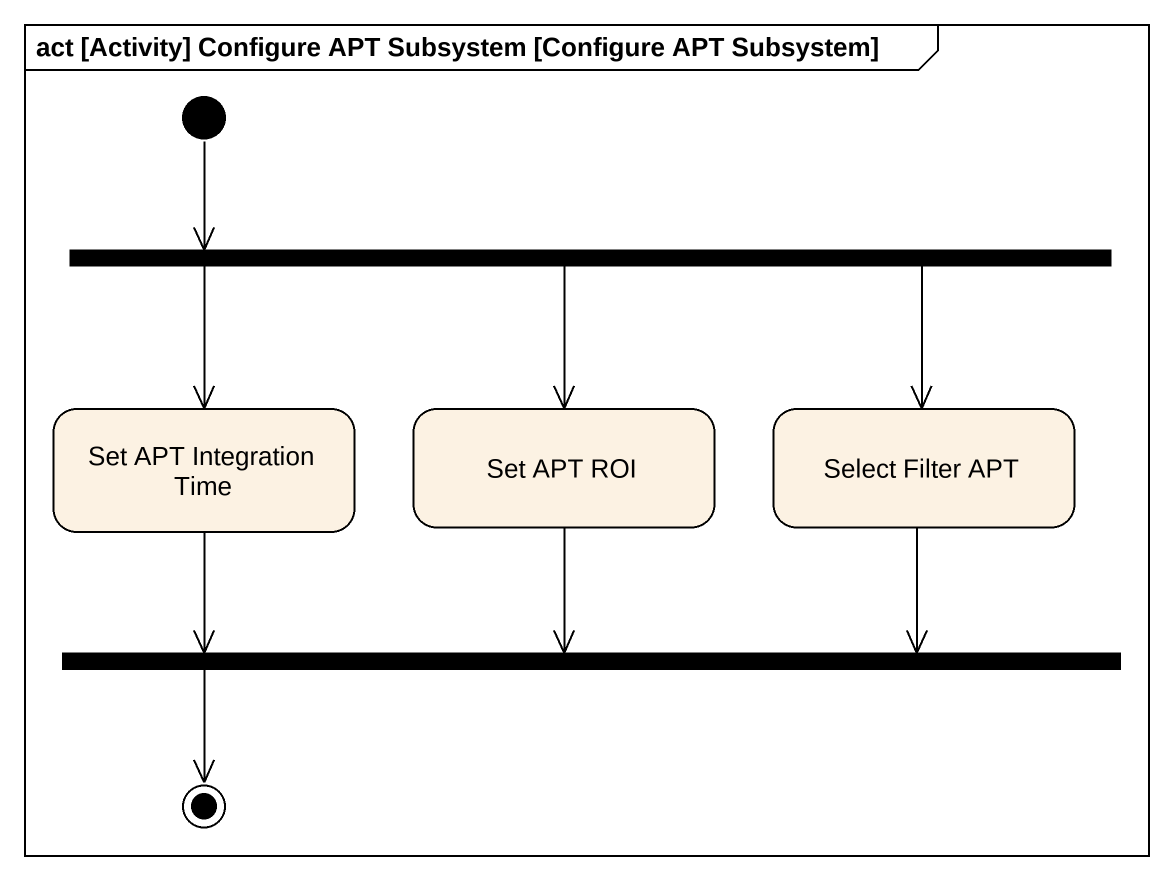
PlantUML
@startuml
mainframe act [Activity] Configure APT Subsystem [Configure APT Subsystem]
hide empty description
state fork1 <<fork>>
state "Set APT Integration Time" as Set_APT_Integration_Time
state "Set APT ROI" as Set_APT_ROI
state "Select Filter APT" as Select_Filter_APT
state fork2 <<join>>
[*] -right-> fork1
fork1 -left-> Set_APT_Integration_Time
fork1 --> Set_APT_ROI
fork1 --> Select_Filter_APT
Set_APT_Integration_Time -right-> fork2
Set_APT_ROI --> fork2
Select_Filter_APT -left-> fork2
fork2 -left-> [*]
@enduml
